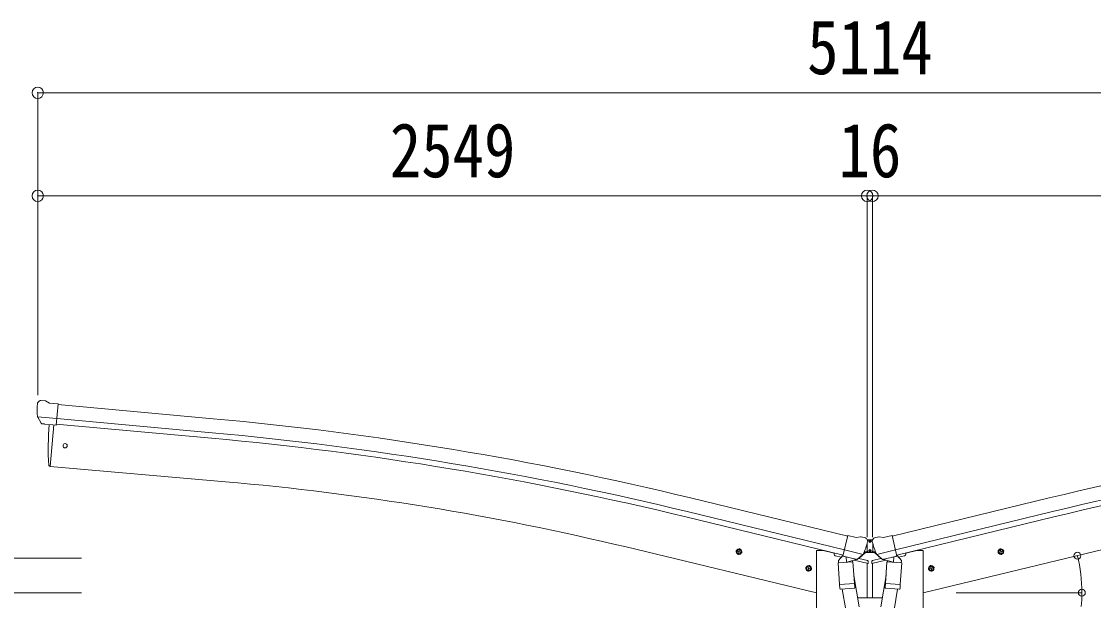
# Model space of a CAD drawing. Units: millimetres at full size. Extents: x -9783 to 33612, y -6828 to 13322.
# Drawn here: x -7337 to -4042, y -871 to 907 of the extents above; entities that cross this region are included whole.
import ezdxf
from ezdxf.enums import TextEntityAlignment as Align

# ---------------------------------------------------------------- set-up
doc = ezdxf.new("R2010")
doc.units = ezdxf.units.MM
doc.header["$LTSCALE"] = 35
doc.header["$PDMODE"] = 32
doc.header["$PDSIZE"] = 35
for name, color, linetype, lineweight in [('0-1_本体', 4, 'Continuous', 9), ('0-2_部品', 7, 'Continuous', 9), ('0-7_合掌部品', 3, 'Continuous', 9), ('0-A_寸法', 6, 'Continuous', 9)]:
    doc.layers.add(name, color=color, linetype=linetype, lineweight=lineweight)
doc.styles.add('ＭＳ ゴシック', font='')
doc.styles.get('ＭＳ ゴシック').set_extended_font_data('MS Gothic')

msp = doc.modelspace()

# ---------------------------------------------------------------- linework, layer by layer
at = {"layer": '0-1_本体'}
for p, q in [((-7224.37, -269.49), (-6747.06, -312.77)), ((-7229.6, -329.26), (-6752.47, -372.52)), ((-7228.13, -312.48), (-6750.95, -355.75)), ((-7236.82, -331.47), (-7247.98, -459.08)), ((-6710.04, -506.14), (-7247.98, -459.08)), ((-4797.51, -673.7), (-5280.39, -556.22)), ((-4660.92, -673.7), (-4178.05, -556.22)), ((-4811.52, -732.04), (-5294.57, -614.52)), ((-4807.59, -715.67), (-5290.59, -598.15)), ((-4650.85, -715.67), (-4167.84, -598.15)), ((-4646.92, -732.04), (-4163.86, -614.52)), ((-4892.99, -847.29), (-5478.67, -706.68)), ((-4892.99, -717.29), (-4872.99, -717.29)), ((-4892.99, -717.29), (-4892.99, -3897.29)), ((-4872.99, -717.29), (-4839.48, -725.34)), ((-4585.44, -717.29), (-4618.95, -725.34)), ((-4565.44, -717.29), (-4585.44, -717.29)), ((-4565.44, -847.29), (-3979.77, -706.68)), ((-4565.44, -717.29), (-4565.44, -3897.29)), ((-4737.49, -757), (-4737.49, -862.41)), ((-4720.94, -757), (-4720.94, -862.41))]:
    msp.add_line(p, q, dxfattribs=at)
for centre, radius, start, end in [((-7651.75, -10302.69), 10030.81, 76.32536, 84.82535), ((-1806.68, -10302.69), 10030.81, 95.17465, 103.67464), ((-7651.75, -10302.69), 9987.65, 76.32536, 84.82535), ((-1806.68, -10302.69), 9987.65, 95.17465, 103.67464), ((-7651.75, -10302.69), 9970.81, 76.32536, 84.82535), ((-1806.68, -10302.69), 9970.81, 95.17465, 103.67464), ((-7443.66, -8891.46), 8417.35, 76.5, 84.99999)]:
    msp.add_arc(centre, radius, start, end, dxfattribs=at)
at = {"layer": '0-2_部品'}
for p, q in [((-7286.51, -262.5), (-7281.03, -257.9)), ((-7277.38, -256.75), (-7263.71, -257.94)), ((-7250.75, -265.1), (-7262.47, -258.33)), ((-7287.58, -264.54), (-7287.69, -265.88)), ((-7250.75, -265.1), (-7224.19, -267.42)), ((-7229.85, -332.08), (-7224.19, -267.42)), ((-7287.05, -307.39), (-7228.14, -312.54)), ((-7275.8, -326.87), (-7286.73, -307.94)), ((-7273.41, -328.27), (-7265.71, -328.95)), ((-7236.82, -331.47), (-7247.98, -459.08)), ((-7239.81, -331.21), (-7229.85, -332.08)), ((-7247.98, -459.08), (-7250.04, -458.83)), ((-4771.11, -677.97), (-4797.04, -671.74)), ((-4771.11, -677.97), (-4757.85, -675.27)), ((-4743.37, -678.45), (-4756.55, -675.29)), ((-4740.28, -680.7), (-4736.42, -687)), ((-4736.06, -689.28), (-4736.33, -690.43)), ((-4722.38, -689.28), (-4722.1, -690.43)), ((-4718.16, -680.7), (-4722.02, -687)), ((-4715.06, -678.45), (-4701.88, -675.29)), ((-4687.32, -677.97), (-4700.58, -675.27)), ((-4687.32, -677.97), (-4661.39, -671.74)), ((-5121.72, -723.47), (-5141.17, -718.8)), ((-5138.75, -719.39), (-5133.58, -713.94)), ((-5136.61, -726.58), (-5138.75, -719.39)), ((-5133.78, -730.86), (-5129.11, -711.42)), ((-5133.58, -713.94), (-5126.28, -715.7)), ((-5126.28, -715.7), (-5124.15, -722.89)), ((-4750.11, -729.59), (-4807.62, -715.78)), ((-4708.33, -729.59), (-4650.82, -715.78)), ((-4336.71, -723.47), (-4317.26, -718.8)), ((-4332.15, -715.7), (-4334.29, -722.89)), ((-4324.86, -713.94), (-4332.15, -715.7)), ((-4324.65, -730.86), (-4329.32, -711.42)), ((-4319.69, -719.39), (-4324.86, -713.94)), ((-4321.82, -726.58), (-4319.69, -719.39)), ((-4839.48, -725.25), (-4839.48, -728.57)), ((-4816.76, -737.97), (-4835.65, -733.43)), ((-4827.19, -755.14), (-4781.5, -751.95)), ((-4822.51, -821.98), (-4827.19, -755.14)), ((-4812.77, -733.37), (-4826.08, -748.69)), ((-4826.08, -748.69), (-4825.64, -755.03)), ((-4811.82, -733.31), (-4812.77, -733.37)), ((-4808.74, -735.78), (-4810.27, -735.41)), ((-4772.04, -744.59), (-4808.74, -735.78)), ((-4802.79, -737.6), (-4801.77, -752.21)), ((-4774.58, -746.6), (-4800.39, -753.04)), ((-4783.27, -748.77), (-4783.04, -752.05)), ((-4781.5, -751.95), (-4776.82, -818.78)), ((-4734.93, -757.61), (-4777.63, -747.36)), ((-4769.67, -745.06), (-4777.19, -743.26)), ((-4773.88, -744.82), (-4773.82, -745.56)), ((-4770.51, -744.96), (-4772.04, -744.59)), ((-4766.96, -744.5), (-4750.58, -730)), ((-4737.23, -747.8), (-4763.16, -741.58)), ((-4734.93, -757.61), (-4734.93, -750.72)), ((-4723.51, -757.61), (-4680.8, -747.36)), ((-4723.51, -757.61), (-4723.51, -750.72)), ((-4721.21, -747.8), (-4695.27, -741.58)), ((-4691.47, -744.5), (-4707.85, -730)), ((-4688.77, -745.06), (-4681.24, -743.26)), ((-4687.93, -744.96), (-4686.4, -744.59)), ((-4686.4, -744.59), (-4649.69, -735.78)), ((-4684.56, -744.82), (-4684.61, -745.56)), ((-4683.86, -746.6), (-4658.04, -753.04)), ((-4676.94, -751.95), (-4681.61, -818.78)), ((-4631.25, -755.14), (-4676.94, -751.95)), ((-4675.16, -748.77), (-4675.39, -752.05)), ((-4655.65, -737.6), (-4656.67, -752.21)), ((-4649.69, -735.78), (-4648.17, -735.41)), ((-4646.61, -733.31), (-4645.67, -733.37)), ((-4645.67, -733.37), (-4632.35, -748.69)), ((-4641.67, -737.97), (-4622.79, -733.43)), ((-4635.92, -821.98), (-4631.25, -755.14)), ((-4632.35, -748.69), (-4632.8, -755.03)), ((-4618.95, -725.25), (-4618.95, -728.57)), ((-4907.8, -774.83), (-4927.25, -770.16)), ((-4924.82, -770.75), (-4919.66, -765.3)), ((-4922.69, -777.94), (-4924.82, -770.75)), ((-4919.86, -782.22), (-4915.19, -762.77)), ((-4919.66, -765.3), (-4912.36, -767.05)), ((-4912.36, -767.05), (-4910.23, -774.25)), ((-4550.63, -774.83), (-4531.19, -770.16)), ((-4546.08, -767.05), (-4548.21, -774.25)), ((-4538.78, -765.3), (-4546.08, -767.05)), ((-4538.57, -782.22), (-4543.24, -762.77)), ((-4533.61, -770.75), (-4538.78, -765.3)), ((-4535.74, -777.94), (-4533.61, -770.75)), ((-4822.51, -821.98), (-4776.82, -818.78)), ((-4822.5, -821.98), (-4821.61, -834.67)), ((-4778.56, -794.02), (-4762.64, -890.19)), ((-4775.96, -831.25), (-4776.84, -818.78)), ((-4679.88, -794.02), (-4695.79, -890.19)), ((-4682.47, -831.25), (-4681.6, -818.78)), ((-4635.92, -821.98), (-4681.61, -818.78)), ((-4635.94, -821.98), (-4636.83, -834.67)), ((-4777.81, -833.39), (-4819.51, -836.3)), ((-4814.08, -835.92), (-4803.35, -899.51)), ((-4776.36, -832.61), (-4776.36, -832.61)), ((-4682.08, -832.61), (-4682.08, -832.61)), ((-4680.63, -833.39), (-4638.93, -836.3)), ((-4644.36, -835.92), (-4655.09, -899.51))]:
    msp.add_line(p, q, dxfattribs=at)
for points in [[(-7287.13, -306.75), (-7286.84, -307.74), (-7286.73, -307.94)], [(-7239.81, -331.21), (-7240.08, -331.28), (-7265.45, -329.06), (-7265.71, -328.95)], [(-4802.47, -737.19), (-4812.2, -734.85), (-4797.04, -671.74)], [(-4655.96, -737.19), (-4646.24, -734.85), (-4661.39, -671.74)], [(-5124.15, -722.89), (-5129.32, -728.34), (-5136.61, -726.58)], [(-4334.29, -722.89), (-4329.12, -728.34), (-4321.82, -726.58)], [(-4802.47, -737.19), (-4802.24, -737.34), (-4777.47, -743.29), (-4777.19, -743.26)], [(-4749.84, -729.01), (-4750.43, -729.85), (-4750.58, -730)], [(-4708.6, -729.01), (-4708.01, -729.85), (-4707.85, -730)], [(-4655.96, -737.19), (-4656.2, -737.34), (-4680.97, -743.29), (-4681.24, -743.26)], [(-4910.23, -774.25), (-4915.4, -779.69), (-4922.69, -777.94)], [(-4548.21, -774.25), (-4543.04, -779.69), (-4535.74, -777.94)]]:
    msp.add_lwpolyline(points, dxfattribs=at)
for centre, radius in [((-7202.3, -395.82), 6.5), ((-5131.45, -721.14), 8.5), ((-5131.45, -721.14), 7.7), ((-5131.45, -721.14), 6.5), ((-4326.99, -721.14), 8.5), ((-4326.99, -721.14), 7.7), ((-4326.99, -721.14), 6.5), ((-4917.53, -772.5), 8.5), ((-4917.53, -772.5), 7.7), ((-4917.53, -772.5), 6.5), ((-4540.91, -772.5), 8.5), ((-4540.91, -772.5), 7.7), ((-4540.91, -772.5), 6.5)]:
    msp.add_circle(centre, radius, dxfattribs=at)
for centre, radius, start, end in [((-7277.81, -261.73), 5, 85.00648, 129.99352), ((-7263.97, -260.93), 3, 60, 85), ((-7086.07, -283.52), 202.4, 175, 186.5915), ((-6354.22, -403.26), 900, 175.35014, 183.36081), ((-7249.67, -455.85), 3, 183.36081, 263), ((-4757.25, -678.21), 3, 76.5, 101.5), ((-4933.14, -643.18), 202.4, 334.90875, 346.5), ((-4744.54, -683.32), 5, 31.5, 76.5), ((-4525.3, -643.18), 202.4, 193.5, 205.09125), ((-4713.9, -683.32), 5, 103.5, 148.5), ((-4701.18, -678.21), 3, 78.5, 103.5), ((-4834.48, -728.57), 5, 180, 256.5), ((-4810.15, -734.92), 0.5, 221.23754, 256.5), ((-4803.39, -737.68), 0.604, 7.79405, 79.40158), ((-4800.75, -752.06), 1.03, 188.03431, 289.96103), ((-4774.82, -745.63), 1, 284, 4), ((-4773.38, -744.78), 0.5, 76.5, 184), ((-4770.39, -744.47), 0.5, 256.5, 291.76246), ((-4737.93, -750.72), 3, 0, 76.5), ((-4720.51, -750.72), 3, 103.5, 180), ((-4688.04, -744.47), 0.5, 248.23754, 283.5), ((-4685.06, -744.78), 0.5, 356, 103.5), ((-4683.61, -745.63), 1, 176, 256), ((-4657.69, -752.06), 1.03, 250.03897, 351.96569), ((-4655.05, -737.68), 0.604, 100.59842, 172.20595), ((-4648.28, -734.92), 0.5, 283.5, 318.76246), ((-4623.95, -728.57), 5, 283.5, 0), ((-4819.64, -834.31), 2, 190.53157, 274), ((-4777.95, -831.39), 2, 274, 322.59038), ((-4777.91, -831.42), 1.95, 322.52234, 4.95983), ((-4680.53, -831.42), 1.95, 175.04017, 217.47766), ((-4680.49, -831.39), 2, 217.40962, 266), ((-4638.79, -834.31), 2, 266, 349.46843)]:
    msp.add_arc(centre, radius, start, end, dxfattribs=at)
for centre, major_axis, ratio, start_param, end_param in [((-7284.58, -264.8), (-2.71, -1.31), 0.997474, 4.9606201, 5.7465286), ((-7291.9, -260.49), (15.35, 3.44), 0.101033, 0.3078116, 0.3080427), ((-7273.2, -325.37), (-1.62, -2.54), 0.997631, 5.8041905, 6.6006116), ((-7273.08, -325.17), (3.5, 2.17), 0.650902, 4.0958226, 4.1686332), ((-7273.14, -325.28), (-1.62, -2.54), 0.997631, 0.3902369, 0.4789948), ((-4738.98, -688.57), (1.57, -2.57), 0.99628, 0.7835347, 1.5707963), ((-4719.46, -688.57), (-1.57, -2.57), 0.99628, 4.712389, 5.4996506), ((-4768.97, -742.14), (0.73, -2.92), 0.997631, 5.8041905, 5.8929484), ((-4769.01, -742.01), (-2.63, 3.16), 0.650902, 2.1145521, 2.1873627), ((-4768.95, -742.24), (0.73, -2.92), 0.997631, 5.965759, 6.7621801), ((-4689.49, -742.24), (-0.73, -2.92), 0.997631, 5.8041905, 6.6006116), ((-4689.43, -742.01), (2.63, 3.16), 0.650902, 4.0958226, 4.1686332), ((-4689.46, -742.14), (-0.73, -2.92), 0.997631, 0.3902369, 0.4789948)]:
    msp.add_ellipse(centre, major_axis=major_axis, ratio=ratio, start_param=start_param, end_param=end_param, dxfattribs=at)
at = {"layer": '0-7_合掌部品'}
for p, q in [((-4736.69, -686.94), (-4736.47, -684.99)), ((-4721.97, -684.99), (-4736.47, -684.99)), ((-4727.96, -689.71), (-4727.12, -689.71)), ((-4721.75, -686.94), (-4721.97, -684.99)), ((-4763.77, -742.11), (-4742.72, -723.49)), ((-4749.28, -727.29), (-4743.71, -722.37)), ((-4742.72, -721.99), (-4736.26, -721.99)), ((-4715.72, -723.49), (-4742.72, -723.49)), ((-4737.72, -695.99), (-4737.52, -694.23)), ((-4737.72, -695.99), (-4737.72, -719.49)), ((-4735.97, -722.49), (-4737.72, -719.49)), ((-4735.97, -722.49), (-4722.47, -722.49)), ((-4727.96, -718.41), (-4727.12, -718.41)), ((-4722.47, -722.49), (-4720.72, -719.49)), ((-4722.18, -721.99), (-4715.72, -721.99)), ((-4720.72, -695.99), (-4720.92, -694.23)), ((-4720.72, -695.99), (-4720.72, -719.49)), ((-4694.67, -742.11), (-4715.72, -723.49)), ((-4709.16, -727.29), (-4714.72, -722.37)), ((-4690.96, -862.41), (-4767.47, -862.41))]:
    msp.add_line(p, q, dxfattribs=at)
for points in [[(-4730.48, -688.87), (-4731.32, -688.87), (-4731.32, -689.71), (-4730.48, -689.71)], [(-4728.8, -688.03), (-4728.8, -687.19), (-4729.64, -687.19), (-4729.64, -688.03)], [(-4729.64, -690.55), (-4729.64, -691.39), (-4728.8, -691.39), (-4728.8, -690.55)], [(-4727.12, -689.71), (-4727.12, -688.87), (-4727.96, -688.87)], [(-4730.48, -717.57), (-4731.32, -717.57), (-4731.32, -718.41), (-4730.48, -718.41)], [(-4728.8, -716.73), (-4728.8, -715.89), (-4729.64, -715.89), (-4729.64, -716.73)], [(-4729.64, -719.25), (-4729.64, -720.09), (-4728.8, -720.09), (-4728.8, -719.25)], [(-4727.12, -718.41), (-4727.12, -717.57), (-4727.96, -717.57)]]:
    msp.add_lwpolyline(points, dxfattribs=at)
for centre in [(-4729.22, -689.29), (-4729.22, -717.99)]:
    msp.add_circle(centre, 3.5, dxfattribs=at)
for centre, radius, start, end in [((-4730.48, -688.03), 0.84, 270, 0), ((-4730.48, -690.55), 0.84, 0, 90), ((-4727.96, -688.03), 0.84, 180, 270), ((-4727.96, -690.55), 0.84, 90, 180), ((-4742.72, -723.49), 1.5, 90, 131.5), ((-4730.48, -716.73), 0.84, 270, 0), ((-4730.48, -719.25), 0.84, 0, 90), ((-4727.96, -716.73), 0.84, 180, 270), ((-4727.96, -719.25), 0.84, 90, 180), ((-4715.72, -723.49), 1.5, 48.5, 90), ((-4764.76, -740.99), 1.5, 263.94026, 311.5), ((-4693.67, -740.99), 1.5, 228.5, 276.05974)]:
    msp.add_arc(centre, radius, start, end, dxfattribs=at)
at = {"layer": '0-A_寸法'}
for p, q in [((-7286.62, 688.33), (-7286.62, 371.71)), ((-7286.62, 688.33), (-2172.62, 688.33)), ((-7286.62, 371.71), (-7286.62, -240.52)), ((-7286.62, 371.71), (-4737.62, 371.71)), ((-4737.62, 371.71), (-4737.62, 142.71)), ((-4737.62, 371.71), (-4721.62, 371.71)), ((-4737.62, 371.71), (-4737.62, -676.49)), ((-4721.62, 371.71), (-4721.62, 142.71)), ((-4721.62, 371.71), (-4721.62, 142.71)), ((-4721.62, 371.71), (-2172.62, 371.71)), ((-4721.62, 371.71), (-4721.62, -676.49)), ((-8097.2, -740.89), (-7152.11, -740.89)), ((-7549.23, -847.29), (-7152.11, -847.29)), ((-4463.99, -847.29), (-4077.14, -847.29))]:
    msp.add_line(p, q, dxfattribs=at)
for centre in [(-4091.59, -733.64), (-4078.14, -847.29)]:
    msp.add_circle(centre, 10.62, dxfattribs=at)
for start, end in [(0, 13.5), (354.99678, 0)]:
    msp.add_arc((-4564.99, -847.29), 486.86, start, end, dxfattribs=at)
for p in [(-7286.62, 688.33), (-7286.62, 371.71), (-4737.62, 371.71), (-4721.62, 371.71)]:
    msp.add_point(p, dxfattribs=at)

# ---------------------------------------------------------------- texts
at = {"layer": '0-A_寸法', "color": 7, "style": 'ＭＳ ゴシック', "width": 0.85}
for s, p in [('5114', (-4922.12, 695.33)), ('2549', (-6204.62, 378.71)), ('16', (-4825.87, 378.71))]:
    msp.add_text(s, height=166.8, dxfattribs=at).set_placement(p, align=Align.BOTTOM_LEFT)

doc.saveas('drawing.dxf')
